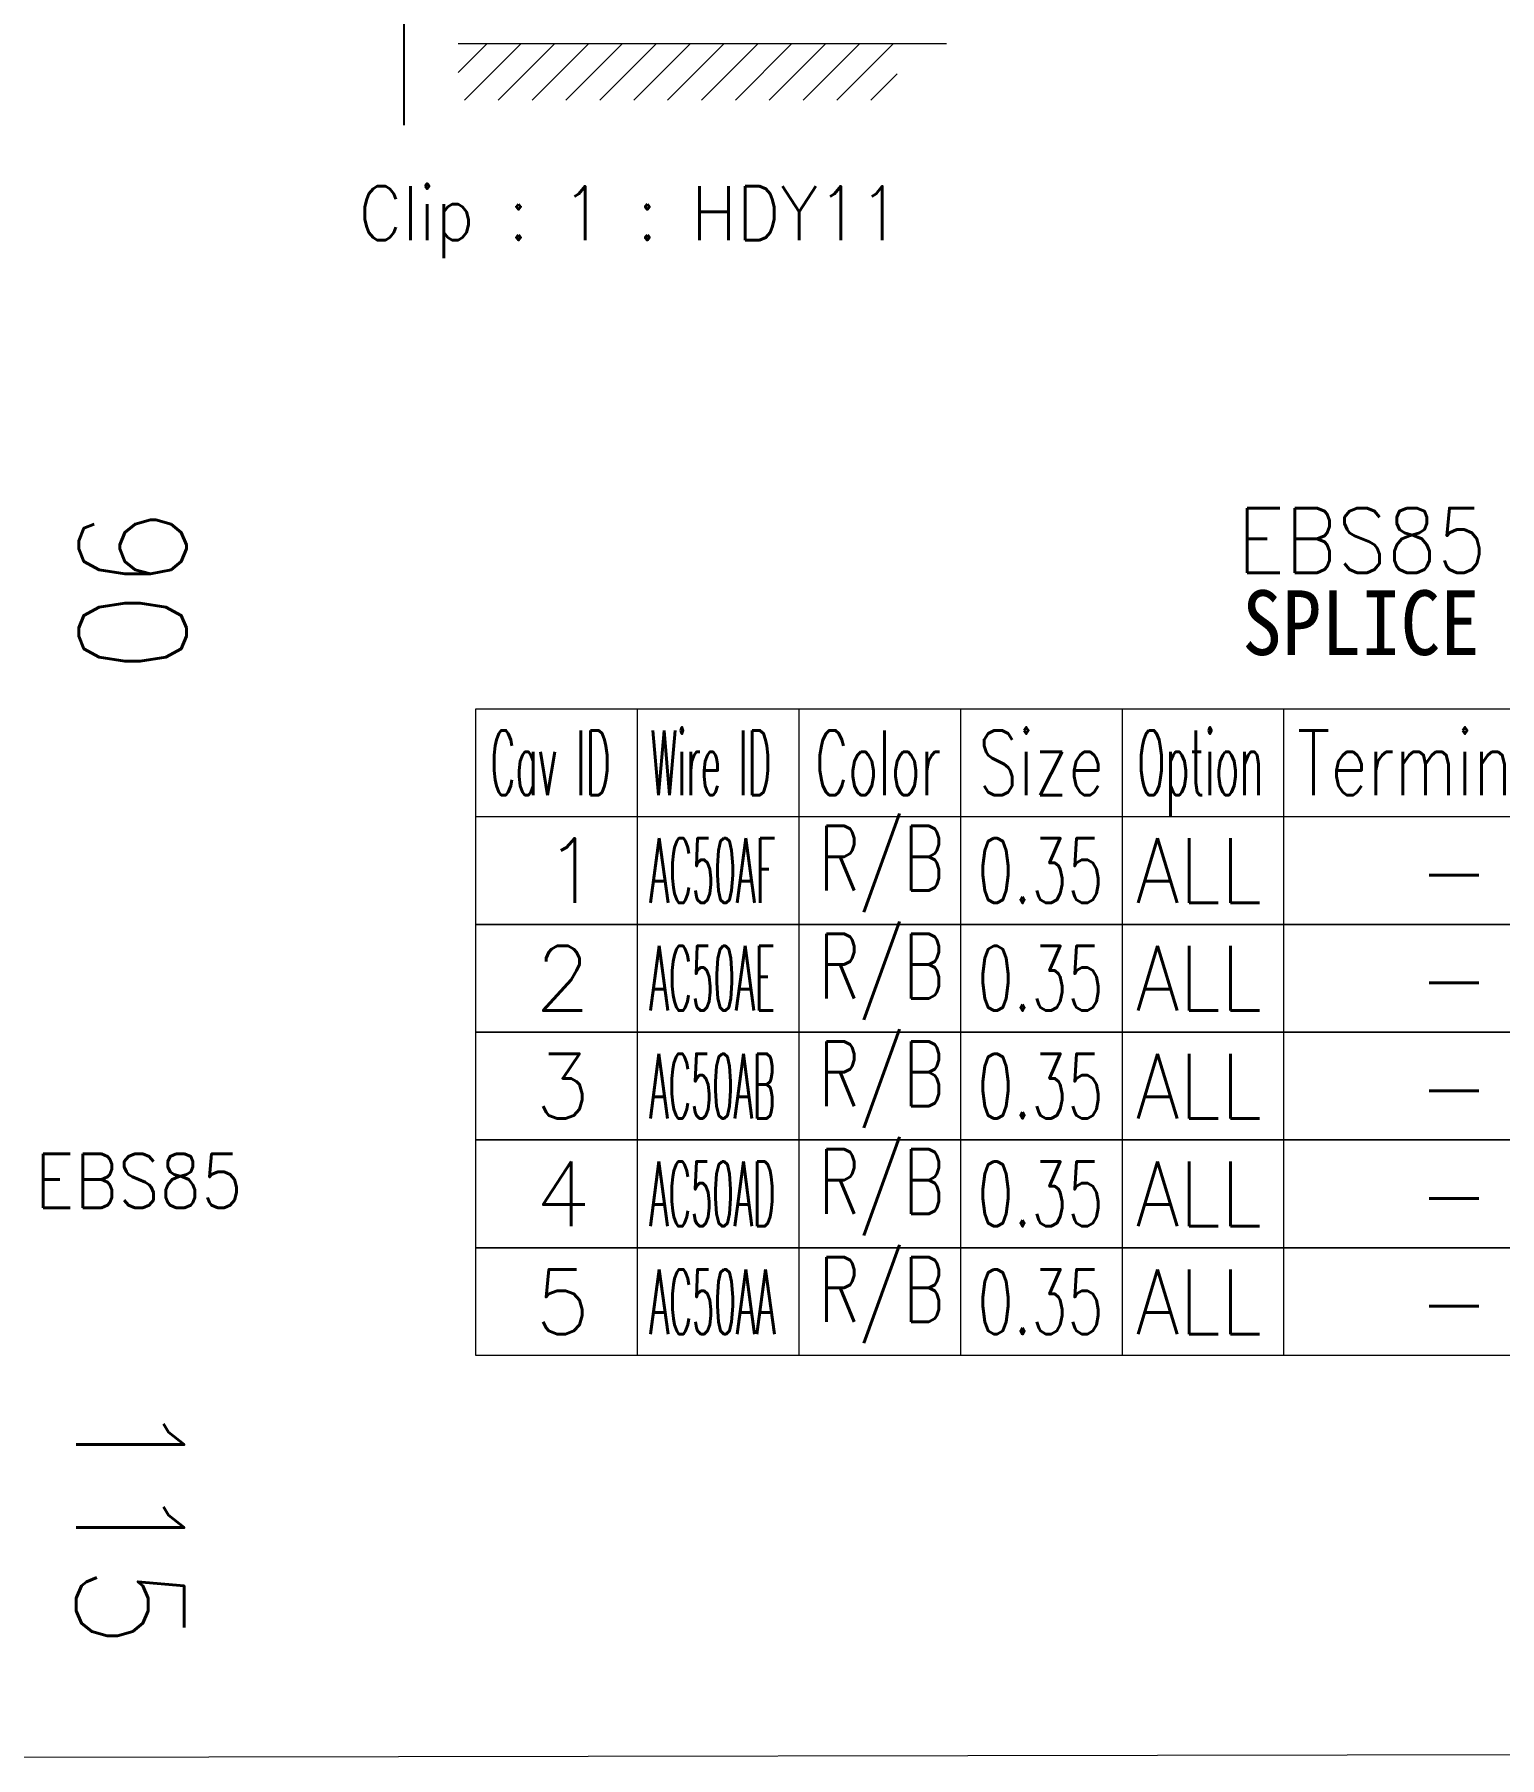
# Model space of a CAD drawing. Header units: inches. Extents: x 47316 to 59086, y 3141 to 11743.
# Drawn here: x 54465.4 to 54533.3, y 9794.8 to 9874.7 of the extents above; entities that cross this region are included whole.
import ezdxf

# ---------------------------------------------------------------- set-up
doc = ezdxf.new("R2010")
doc.units = ezdxf.units.IN
doc.header["$MEASUREMENT"] = 0
doc.styles.get("Standard").update_dxf_attribs({"font": ''})
doc.styles.get('Standard').set_extended_font_data('SimSun')
doc.linetypes.add('_VH_FELT_TAPE', pattern='A,0.4,-0.7,["FELT",Standard,S=0.3,R=0,X=-0.5,Y=-0.15],-0.7', length=1.8)
doc.linetypes.add('_VH_FULL_TAPE', pattern='A,0.0001,[30,VeSys.shx,S=0.1,R=0,X=0,Y=0],-0.8,[30,VeSys.shx,S=0.1,R=180,X=0,Y=0],-0.0001', length=0.8002)

msp = doc.modelspace()

# ---------------------------------------------------------------- linework, layer by layer
msp.add_line((54482.493, 9885.488, 0), (54482.493, 9870.541, 0))
at = {"color": 0, "lineweight": 15}
for p, q in [((54485.021, 9874.318), (54507.677, 9874.318, 0)), ((54485.021, 9872.979), (54486.36, 9874.318)), ((54485.303, 9871.69), (54487.931, 9874.318)), ((54486.874, 9871.69), (54489.503, 9874.318)), ((54488.446, 9871.69), (54491.074, 9874.318)), ((54490.018, 9871.69), (54492.646, 9874.318)), ((54491.589, 9871.69), (54494.217, 9874.318)), ((54493.161, 9871.69), (54495.789, 9874.318)), ((54494.732, 9871.69), (54497.36, 9874.318)), ((54496.304, 9871.69), (54498.932, 9874.318)), ((54497.875, 9871.69), (54500.503, 9874.318)), ((54499.447, 9871.69), (54502.075, 9874.318)), ((54501.018, 9871.69), (54503.647, 9874.318)), ((54502.59, 9871.69), (54505.218, 9874.318)), ((54504.161, 9871.69), (54505.383, 9872.912))]:
    msp.add_line(p, q, dxfattribs=at)
at = {"color": 0, "linetype": 'Continuous', "lineweight": 15}
for p, q in [((54485.83, 9843.455), (54568.33, 9843.455)), ((54485.83, 9838.455), (54485.83, 9843.455)), ((54485.83, 9838.455), (54568.33, 9838.455))]:
    msp.add_line(p, q, dxfattribs=at)
at = {"color": 7, "linetype": 'Continuous', "lineweight": 15}
for p, q in [((54493.33, 9838.455), (54493.33, 9843.455)), ((54500.83, 9838.455), (54500.83, 9843.455)), ((54508.33, 9838.455), (54508.33, 9843.455)), ((54515.83, 9838.455), (54515.83, 9843.455)), ((54523.33, 9838.455), (54523.33, 9843.455))]:
    msp.add_line(p, q, dxfattribs=at)
at = {"color": 102, "linetype": 'Continuous', "lineweight": 15}
for p, q in [((54493.33, 9833.455), (54493.33, 9838.455)), ((54500.83, 9833.455), (54500.83, 9838.455)), ((54508.33, 9833.455), (54508.33, 9838.455)), ((54515.83, 9833.455), (54515.83, 9838.455)), ((54523.33, 9833.455), (54523.33, 9838.455)), ((54493.33, 9828.455), (54493.33, 9833.455)), ((54500.83, 9828.455), (54500.83, 9833.455)), ((54508.33, 9828.455), (54508.33, 9833.455)), ((54515.83, 9828.455), (54515.83, 9833.455)), ((54523.33, 9828.455), (54523.33, 9833.455)), ((54493.33, 9823.455), (54493.33, 9828.455)), ((54500.83, 9823.455), (54500.83, 9828.455)), ((54508.33, 9823.455), (54508.33, 9828.455)), ((54515.83, 9823.455), (54515.83, 9828.455)), ((54523.33, 9823.455), (54523.33, 9828.455)), ((54493.33, 9818.455), (54493.33, 9823.455)), ((54500.83, 9818.455), (54500.83, 9823.455)), ((54508.33, 9818.455), (54508.33, 9823.455)), ((54515.83, 9818.455), (54515.83, 9823.455)), ((54523.33, 9818.455), (54523.33, 9823.455)), ((54493.33, 9813.455), (54493.33, 9818.455)), ((54500.83, 9813.455), (54500.83, 9818.455)), ((54508.33, 9813.455), (54508.33, 9818.455)), ((54515.83, 9813.455), (54515.83, 9818.455)), ((54523.33, 9813.455), (54523.33, 9818.455))]:
    msp.add_line(p, q, dxfattribs=at)
at = {"color": 0, "linetype": '_VH_FULL_TAPE', "lineweight": 15, "ltscale": 5}
msp.add_line((54762.646, 9795.332), (54464.644, 9794.807), dxfattribs=at)
at = {"color": 0, "linetype": 'Continuous', "lineweight": 15}
for points in [[(54485.83, 9833.455), (54485.83, 9838.455), (54568.33, 9838.455), (54568.33, 9833.455)], [(54485.83, 9828.455), (54485.83, 9833.455), (54568.33, 9833.455), (54568.33, 9828.455)], [(54485.83, 9823.455), (54485.83, 9828.455), (54568.33, 9828.455), (54568.33, 9823.455)], [(54485.83, 9818.455), (54485.83, 9823.455), (54568.33, 9823.455), (54568.33, 9818.455)], [(54485.83, 9813.455), (54485.83, 9818.455), (54568.33, 9818.455), (54568.33, 9813.455)]]:
    msp.add_lwpolyline(points, close=True, dxfattribs=at)

# ---------------------------------------------------------------- texts
at = {"color": 42, "linetype": 'Continuous', "lineweight": 15, "insert": (54480.391, 9867.699), "char_height": 2.5, "width": 30.10714, "attachment_point": 1}
msp.add_mtext('\\Fromans.shx;\\W0.9000000000;\\T1.0000000000;\\o\\lClip : 1 : HDY11', dxfattribs=at)
at = {"color": 6, "linetype": 'Continuous', "lineweight": 20, "char_height": 3, "attachment_point": 1}
for s, insert, width in [('\\Fromans.shx;\\W0.9000000000;\\T1.0000000000;\\o\\lEBS85', (54521.166, 9852.772), 12.85714), ('\\f黑体|b0|i0|c1|p0;\\W0.9000000000;\\T1.0000000000;\\o\\lSPLICE', (54521.392, 9848.955), 11.64944)]:
    msp.add_mtext(s, dxfattribs=dict(at, insert=insert, width=width))
at = {"color": 7, "linetype": '_VH_FELT_TAPE', "lineweight": 18, "ltscale": 5, "char_height": 5, "attachment_point": 1, "rotation": 270}
for s, insert, width in [('\\Fromans.shx;\\W0.9000000000;\\T1.0000000000;\\o\\l90', (54472.409, 9852.801), 8.57143), ('\\Fromans.shx;\\W0.9000000000;\\T1.0000000000;\\o\\l115', (54472.297, 9811.45), 12.85714)]:
    msp.add_mtext(s, dxfattribs=dict(at, insert=insert, width=width))
at = {"color": 7, "linetype": 'Continuous', "lineweight": 15, "char_height": 3, "attachment_point": 1}
for s, insert, width in [('\\Fromans.shx;\\W0.4292452830;\\T1.0000000000;\\o\\lCav ID', (54486.514, 9842.455), 6.5), ('\\Fromans.shx;\\W0.4026548673;\\T1.0000000000;\\o\\lWire ID', (54493.945, 9842.455), 6.5), ('\\Fromans.shx;\\W0.5687500000;\\T1.0000000000;\\o\\lColor', (54501.574, 9842.455), 6.5), ('\\Fromans.shx;\\W0.7222222222;\\T1.0000000000;\\o\\lSize', (54509.14, 9842.455), 6.5), ('\\Fromans.shx;\\W0.4595959596;\\T1.0000000000;\\o\\lOption', (54516.527, 9842.455), 6.5), ('\\Fromans.shx;\\W0.7480916031;\\T1.0000000000;\\o\\lTerminal', (54523.937, 9842.455), 14), ('\\Fromans.shx;\\W1.0000000000;\\T1.0000000000;\\o\\l1', (54489.009, 9837.455), 2.85714), ('\\Fromans.shx;\\W1.0000000000;\\T1.0000000000;\\o\\l2', (54488.58, 9832.455), 2.85714), ('\\Fromans.shx;\\W1.0000000000;\\T1.0000000000;\\o\\l3', (54488.58, 9827.455), 2.85714), ('\\Fromans.shx;\\W1.0000000000;\\T1.0000000000;\\o\\l4', (54488.58, 9822.455), 2.85714), ('\\Fromans.shx;\\W1.0000000000;\\T1.0000000000;\\o\\l5', (54488.58, 9817.455), 2.85714)]:
    msp.add_mtext(s, dxfattribs=dict(at, insert=insert, width=width))
at = {"color": 140, "linetype": 'Continuous', "lineweight": 15, "char_height": 3, "width": 6.5, "attachment_point": 1}
for s, insert in [('\\Fromans.shx;\\W0.7109375000;\\T1.0000000000;\\o\\lR/B', (54501.737, 9838.026)), ('\\Fromans.shx;\\W0.8750000000;\\T1.0000000000;\\o\\lALL', (54516.455, 9837.455)), ('\\Fromans.shx;\\W0.7109375000;\\T1.0000000000;\\o\\lR/B', (54501.737, 9833.026)), ('\\Fromans.shx;\\W0.8750000000;\\T1.0000000000;\\o\\lALL', (54516.455, 9832.455)), ('\\Fromans.shx;\\W0.7109375000;\\T1.0000000000;\\o\\lR/B', (54501.737, 9828.026)), ('\\Fromans.shx;\\W0.8750000000;\\T1.0000000000;\\o\\lALL', (54516.455, 9827.455)), ('\\Fromans.shx;\\W0.7109375000;\\T1.0000000000;\\o\\lR/B', (54501.737, 9823.026)), ('\\Fromans.shx;\\W0.8750000000;\\T1.0000000000;\\o\\lALL', (54516.455, 9822.455)), ('\\Fromans.shx;\\W0.7109375000;\\T1.0000000000;\\o\\lR/B', (54501.737, 9818.026)), ('\\Fromans.shx;\\W0.8750000000;\\T1.0000000000;\\o\\lALL', (54516.455, 9817.455))]:
    msp.add_mtext(s, dxfattribs=dict(at, insert=insert))
at = {"color": 21, "linetype": 'Continuous', "lineweight": 15, "attachment_point": 1}
for s, insert, char_height, width in [('\\Fromans.shx;\\W0.3956521739;\\T1.0000000000;\\o\\lAC50AF', (54493.887, 9837.455), 3, 6.5), ('\\Fromans.shx;\\W0.6500000000;\\T1.0000000000;\\o\\l0.35', (54509.109, 9837.455), 3, 6.5), ('\\Fromans.shx;\\W1.0000000000;\\T1.0000000000;\\o\\l-', (54529.545, 9837.455), 3, 3.71429), ('\\Fromans.shx;\\W0.3922413793;\\T1.0000000000;\\o\\lAC50AE', (54493.886, 9832.455), 3, 6.5), ('\\Fromans.shx;\\W0.6500000000;\\T1.0000000000;\\o\\l0.35', (54509.109, 9832.455), 3, 6.5), ('\\Fromans.shx;\\W1.0000000000;\\T1.0000000000;\\o\\l-', (54529.545, 9832.455), 3, 3.71429), ('\\Fromans.shx;\\W0.3855932203;\\T1.0000000000;\\o\\lAC50AB', (54493.885, 9827.455), 3, 6.5), ('\\Fromans.shx;\\W0.6500000000;\\T1.0000000000;\\o\\l0.35', (54509.109, 9827.455), 3, 6.5), ('\\Fromans.shx;\\W1.0000000000;\\T1.0000000000;\\o\\l-', (54529.545, 9827.455), 3, 3.71429), ('\\Fromans.shx;\\W0.9000000000;\\T1.0000000000;\\o\\lEBS85', (54465.378, 9822.811), 2.5, 10.71429), ('\\Fromans.shx;\\W0.3855932203;\\T1.0000000000;\\o\\lAC50AD', (54493.885, 9822.455), 3, 6.5), ('\\Fromans.shx;\\W0.6500000000;\\T1.0000000000;\\o\\l0.35', (54509.109, 9822.455), 3, 6.5), ('\\Fromans.shx;\\W1.0000000000;\\T1.0000000000;\\o\\l-', (54529.545, 9822.455), 3, 3.71429), ('\\Fromans.shx;\\W0.3956521739;\\T1.0000000000;\\o\\lAC50AA', (54493.887, 9817.455), 3, 6.5), ('\\Fromans.shx;\\W0.6500000000;\\T1.0000000000;\\o\\l0.35', (54509.109, 9817.455), 3, 6.5), ('\\Fromans.shx;\\W1.0000000000;\\T1.0000000000;\\o\\l-', (54529.545, 9817.455), 3, 3.71429)]:
    msp.add_mtext(s, dxfattribs=dict(at, insert=insert, char_height=char_height, width=width))

doc.saveas('drawing.dxf')
